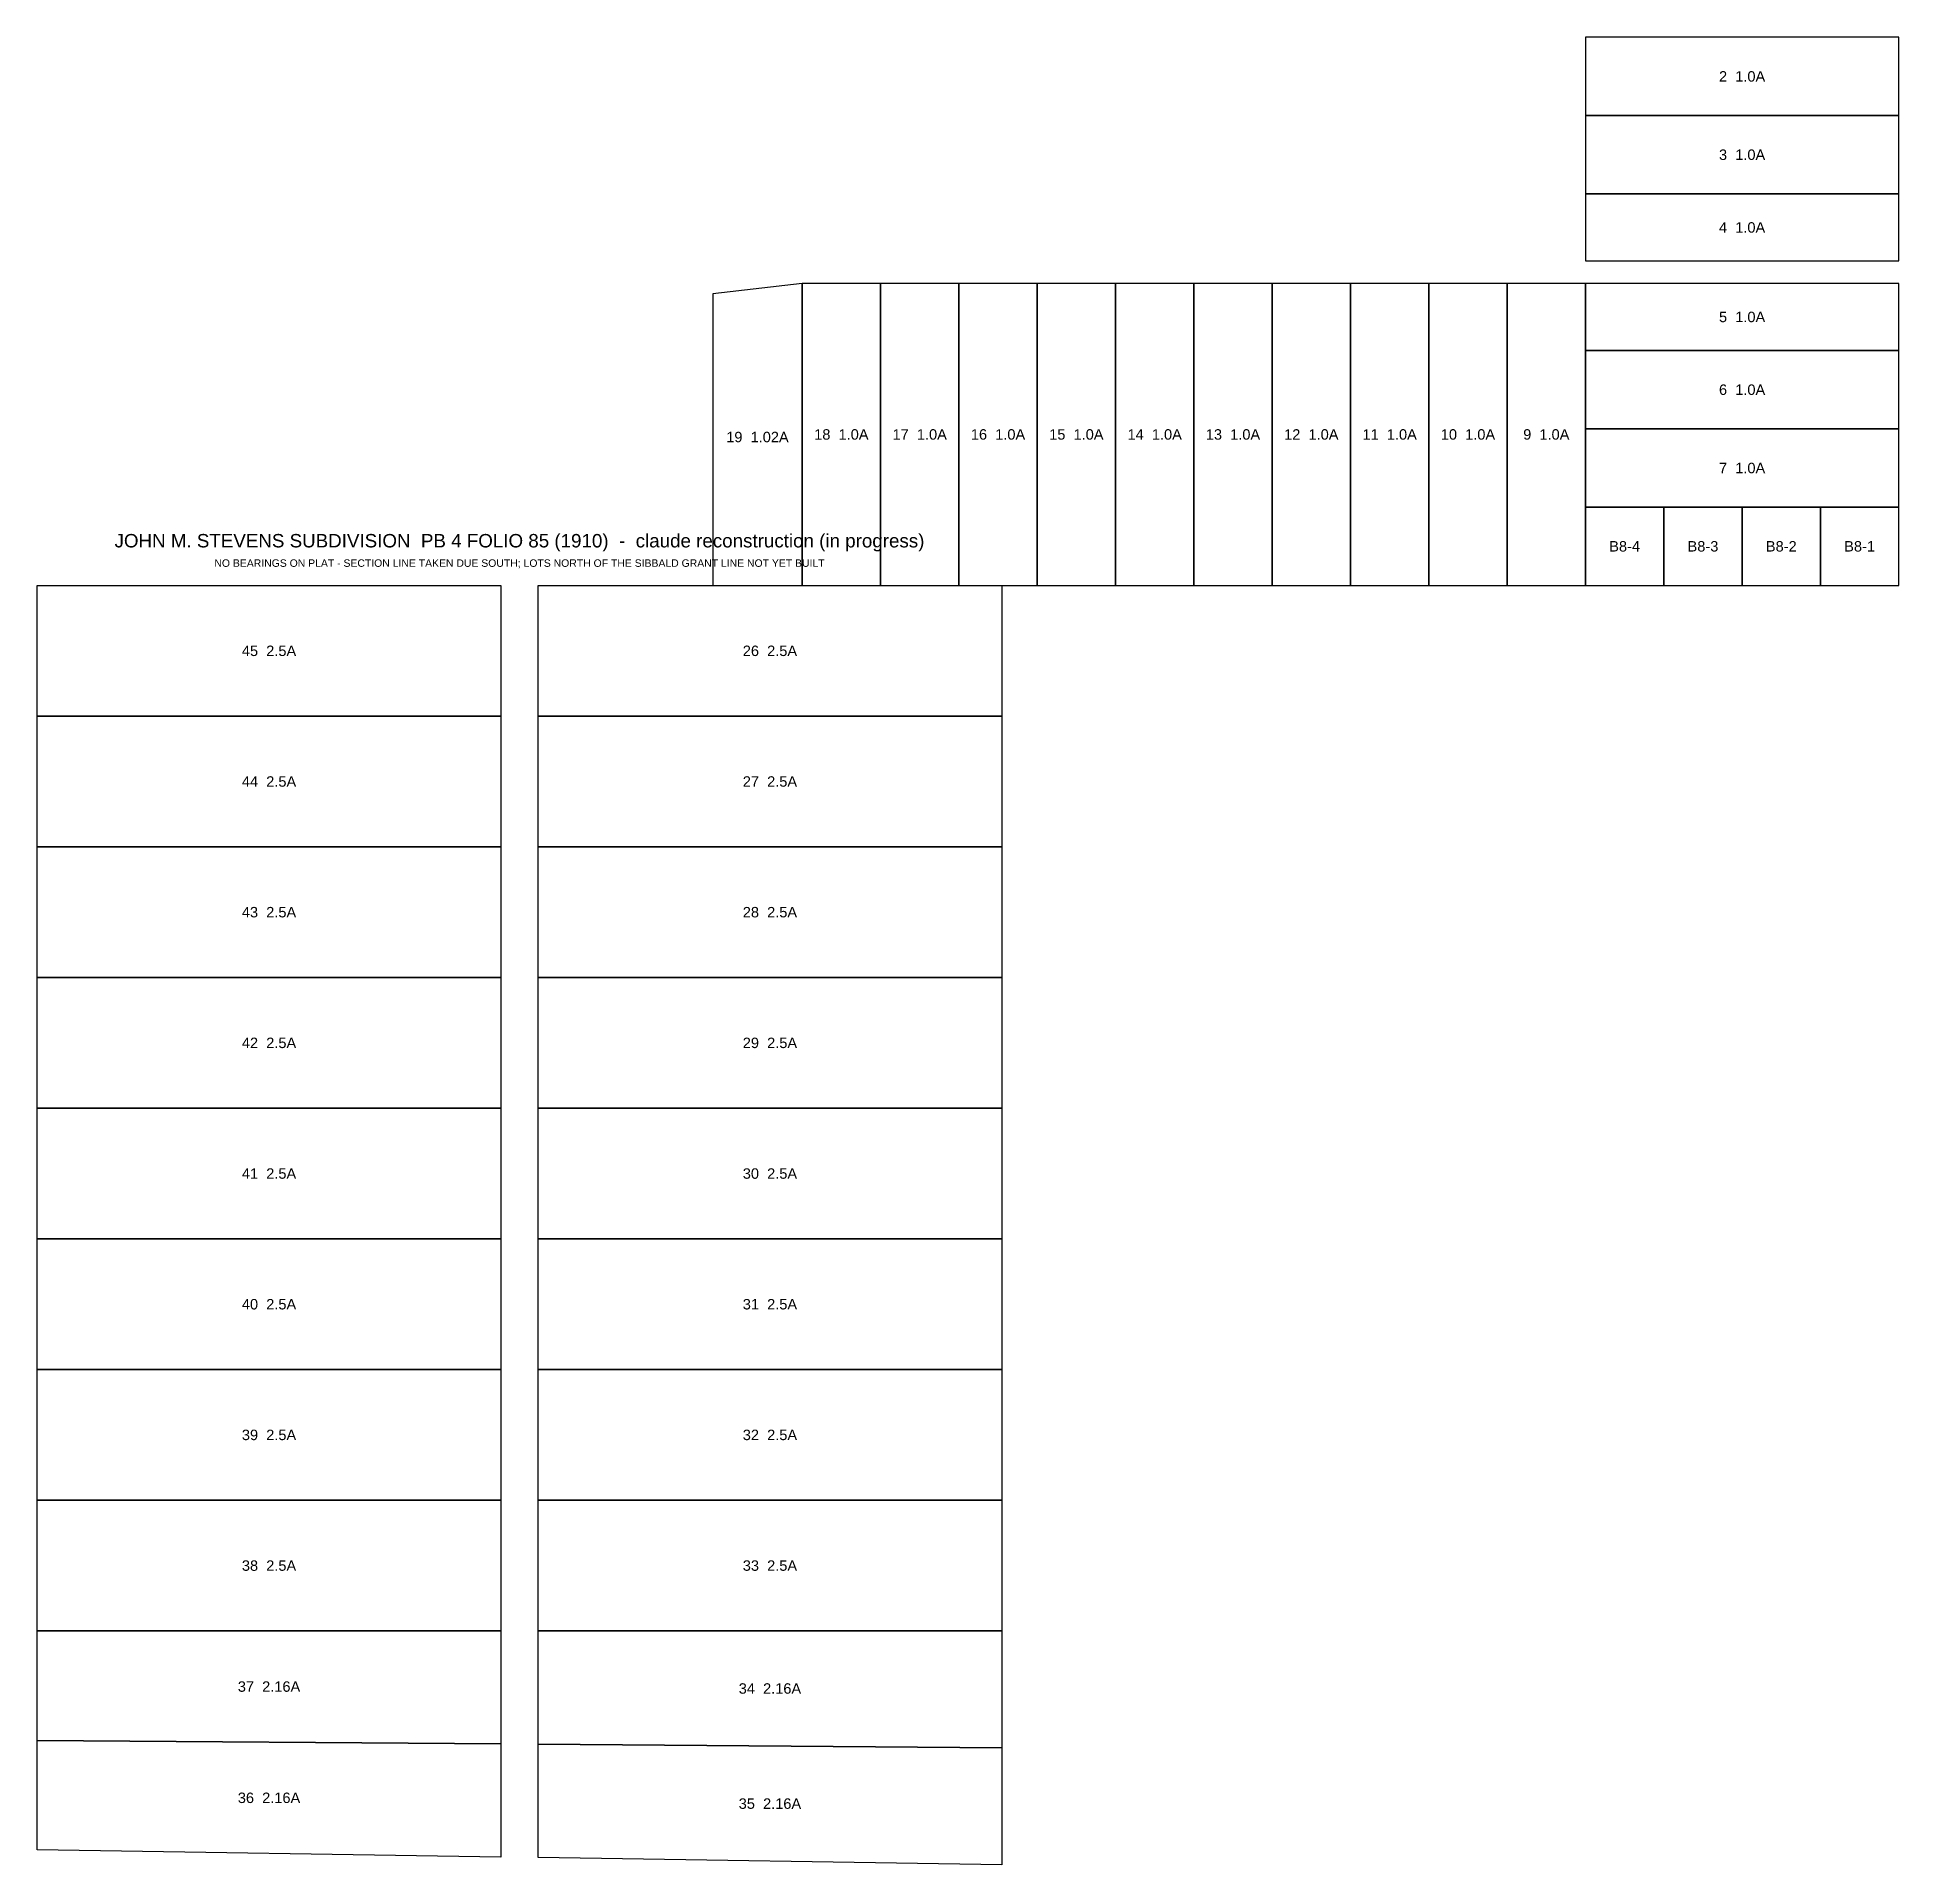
# Model space of a CAD drawing. Extents: x 0 to 2496, y -1715 to 735.
import ezdxf
from ezdxf.enums import TextEntityAlignment as Align

# ---------------------------------------------------------------- set-up
doc = ezdxf.new("R2010")
doc.units = 0
for name, color, linetype in [('LOT', 4, 'CONTINUOUS'), ('LOT-FLAGGED', 1, 'CONTINUOUS'), ('TEXT-LABELS', 7, 'CONTINUOUS'), ('TITLEBLOCK', 2, 'CONTINUOUS')]:
    doc.layers.add(name, color=color, linetype=linetype)
doc.styles.get("Standard").update_dxf_attribs({"font": 'Arial'})

msp = doc.modelspace()

# ---------------------------------------------------------------- linework, layer by layer
at = {"layer": 'LOT'}
for points in [[(2075.5, 630), (2495.5, 630), (2495.5, 735), (2075.5, 735)], [(2075.5, 525), (2495.5, 525), (2495.5, 630), (2075.5, 630)], [(1025.5, 0), (1130.5, 0), (1130.5, 405), (1025.5, 405)], [(1130.5, 0), (1235.5, 0), (1235.5, 405), (1130.5, 405)], [(1235.5, 0), (1340.5, 0), (1340.5, 405), (1235.5, 405)], [(1340.5, 0), (1445.5, 0), (1445.5, 405), (1340.5, 405)], [(1445.5, 0), (1550.5, 0), (1550.5, 405), (1445.5, 405)], [(1550.5, 0), (1655.5, 0), (1655.5, 405), (1550.5, 405)], [(1655.5, 0), (1760.5, 0), (1760.5, 405), (1655.5, 405)], [(1760.5, 0), (1865.5, 0), (1865.5, 405), (1760.5, 405)], [(1865.5, 0), (1970.5, 0), (1970.5, 405), (1865.5, 405)], [(1970.5, 0), (2075.5, 0), (2075.5, 405), (1970.5, 405)], [(2075.5, 210), (2495.5, 210), (2495.5, 315), (2075.5, 315)], [(2075.5, 105), (2495.5, 105), (2495.5, 210), (2075.5, 210)], [(2075.5, 0), (2180.5, 0), (2180.5, 105), (2075.5, 105)], [(2180.5, 0), (2285.5, 0), (2285.5, 105), (2180.5, 105)], [(2285.5, 0), (2390.5, 0), (2390.5, 105), (2285.5, 105)], [(2390.5, 0), (2495.5, 0), (2495.5, 105), (2390.5, 105)], [(0, 0), (621.5, 0), (621.5, -175.2), (0, -175.2)], [(671.5, 0), (1293, 0), (1293, -175.2), (671.5, -175.2)], [(0, -175.2), (621.5, -175.2), (621.5, -350.4), (0, -350.4)], [(671.5, -175.2), (1293, -175.2), (1293, -350.4), (671.5, -350.4)], [(0, -350.4), (621.5, -350.4), (621.5, -525.6), (0, -525.6)], [(671.5, -350.4), (1293, -350.4), (1293, -525.6), (671.5, -525.6)], [(0, -525.6), (621.5, -525.6), (621.5, -700.8), (0, -700.8)], [(671.5, -525.6), (1293, -525.6), (1293, -700.8), (671.5, -700.8)], [(0, -700.8), (621.5, -700.8), (621.5, -876), (0, -876)], [(671.5, -700.8), (1293, -700.8), (1293, -876), (671.5, -876)], [(0, -876), (621.5, -876), (621.5, -1051.2), (0, -1051.2)], [(671.5, -876), (1293, -876), (1293, -1051.2), (671.5, -1051.2)], [(0, -1051.2), (621.5, -1051.2), (621.5, -1226.4), (0, -1226.4)], [(671.5, -1051.2), (1293, -1051.2), (1293, -1226.4), (671.5, -1226.4)], [(0, -1226.4), (621.5, -1226.4), (621.5, -1401.6), (0, -1401.6)], [(671.5, -1226.4), (1293, -1226.4), (1293, -1401.6), (671.5, -1401.6)], [(0, -1401.6), (621.5, -1401.6), (621.5, -1553.16), (0, -1548.35)], [(671.5, -1401.6), (1293, -1401.6), (1293, -1558.35), (671.5, -1553.54)], [(0, -1548.35), (621.5, -1553.16), (621.5, -1704.71), (0, -1695.1)], [(671.5, -1553.54), (1293, -1558.35), (1293, -1715.1), (671.5, -1705.49)]]:
    msp.add_lwpolyline(points, close=True, dxfattribs=at)
at = {"layer": 'LOT-FLAGGED'}
for points in [[(2075.5, 435), (2495.5, 435), (2495.5, 525), (2075.5, 525)], [(905.5, 0), (1025.5, 0), (1025.5, 405), (905.5, 391)], [(2075.5, 315), (2495.5, 315), (2495.5, 405), (2075.5, 405)]]:
    msp.add_lwpolyline(points, close=True, dxfattribs=at)

# ---------------------------------------------------------------- texts
at = {"layer": 'TEXT-LABELS'}
for s, p in [('2  1.0A', (2285.5, 682.5)), ('3  1.0A', (2285.5, 577.5)), ('4  1.0A', (2285.5, 480)), ('5  1.0A', (2285.5, 360)), ('6  1.0A', (2285.5, 262.5)), ('19  1.02A', (965.5, 199)), ('18  1.0A', (1078, 202.5)), ('17  1.0A', (1183, 202.5)), ('16  1.0A', (1288, 202.5)), ('15  1.0A', (1393, 202.5)), ('14  1.0A', (1498, 202.5)), ('13  1.0A', (1603, 202.5)), ('12  1.0A', (1708, 202.5)), ('11  1.0A', (1813, 202.5)), ('10  1.0A', (1918, 202.5)), ('9  1.0A', (2023, 202.5)), ('7  1.0A', (2285.5, 157.5)), ('B8-4', (2128, 52.5)), ('B8-3', (2233, 52.5)), ('B8-2', (2338, 52.5)), ('B8-1', (2443, 52.5)), ('45  2.5A', (310.75, -87.6)), ('26  2.5A', (982.25, -87.6)), ('44  2.5A', (310.75, -262.8)), ('27  2.5A', (982.25, -262.8)), ('43  2.5A', (310.75, -438)), ('28  2.5A', (982.25, -438)), ('42  2.5A', (310.75, -613.2)), ('29  2.5A', (982.25, -613.2)), ('41  2.5A', (310.75, -788.4)), ('30  2.5A', (982.25, -788.4)), ('40  2.5A', (310.75, -963.6)), ('31  2.5A', (982.25, -963.6)), ('39  2.5A', (310.75, -1138.8)), ('32  2.5A', (982.25, -1138.8)), ('38  2.5A', (310.75, -1314)), ('33  2.5A', (982.25, -1314)), ('37  2.16A', (310.75, -1476.18)), ('34  2.16A', (982.25, -1478.77)), ('36  2.16A', (310.75, -1625.33)), ('35  2.16A', (982.25, -1633.12))]:
    msp.add_text(s, height=14, dxfattribs=at).set_placement(p, align=Align.MIDDLE_CENTER)
at = {"layer": 'TITLEBLOCK'}
for s, height, p in [('JOHN M. STEVENS SUBDIVISION  PB 4 FOLIO 85 (1910)  -  claude reconstruction (in progress)', 18, (646.5, 60)), ('NO BEARINGS ON PLAT - SECTION LINE TAKEN DUE SOUTH; LOTS NORTH OF THE SIBBALD GRANT LINE NOT YET BUILT', 10, (646.5, 30))]:
    msp.add_text(s, height=height, dxfattribs=at).set_placement(p, align=Align.MIDDLE_CENTER)

doc.saveas('drawing.dxf')
